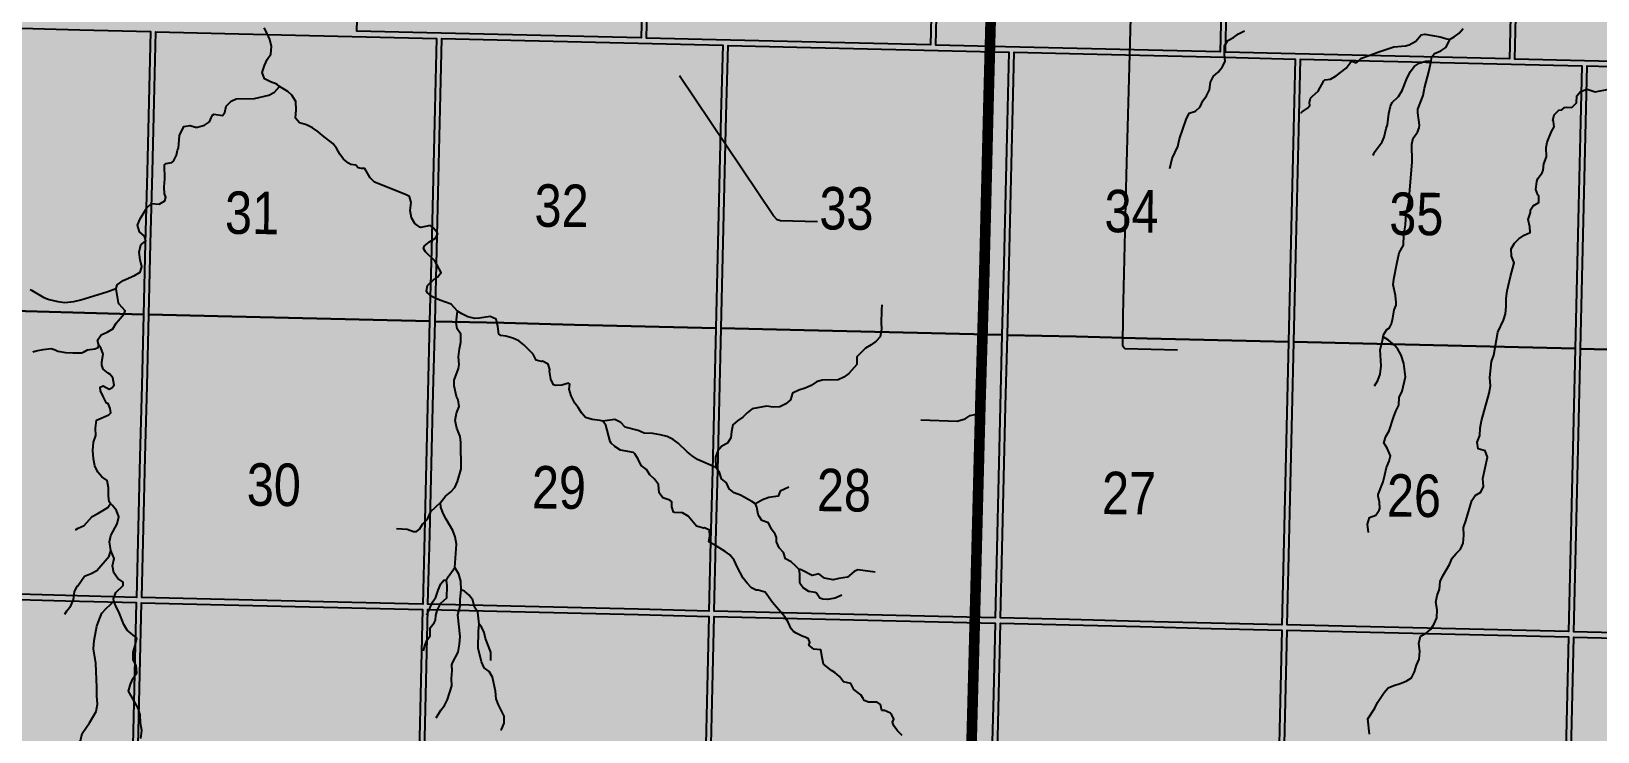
# Model space of a CAD drawing. Extents: x 406396 to 410344, y 6062839 to 6066265.
# Drawn here: x 409036.8 to 409331.5, y 6063477.4 to 6063609 of the extents above; entities that cross this region are included whole.
import ezdxf

# ---------------------------------------------------------------- set-up
doc = ezdxf.new("R2010")
doc.units = 0
doc.header["$LTSCALE"] = 5
doc.linetypes.add('DASHED2', pattern=[9.525, 6.35, -3.175])
for name, color, linetype in [('Quarters', 8, 'Continuous'), ('RoadSeg', 57, 'DASHED2'), ('ROUTE-MAP-HWY', 2, 'Continuous'), ('T-WATER', 160, 'Continuous')]:
    doc.layers.add(name, color=color, linetype=linetype)
doc.layers.add('ROUTE-MAP-BACKGROUND-H', color=7, linetype='Continuous', true_color=0xf0ebff)
doc.styles.add('120', font='ARIALN.TTF', dxfattribs={"height": 13})

msp = doc.modelspace()

# ---------------------------------------------------------------- hatches: boundary and pattern name
at = {"layer": 'ROUTE-MAP-BACKGROUND-H'}
h = msp.add_hatch(color=256, dxfattribs=at)
h.dxf.hatch_style = 1
h.paths.add_polyline_path([(410258.66, 6063255.58), (410260.58, 6063368.34), (410268.76, 6064233.9), (408843.43, 6064264.01), (408831.79, 6063292.96), (408823.13, 6062965.95), (408855.63, 6062965.09), (408869, 6062964.74), (410253.21, 6062935.45)])

# ---------------------------------------------------------------- linework, layer by layer
at = {"layer": 'Quarters'}
for points in [[(409152.85, 6063660.89), (409152.52, 6063647.51), (409152.19, 6063634.13), (409151.87, 6063620.94), (409151.54, 6063607.75), (409138.09, 6063608.07), (409124.64, 6063608.39), (409111.2, 6063608.71), (409098.08, 6063609.02), (409098.41, 6063622.21), (409098.74, 6063635.41), (409099.07, 6063648.79), (409099.4, 6063662.17), (409112.51, 6063661.86), (409125.96, 6063661.53), (409139.4, 6063661.21)], [(409207.3, 6063659.58), (409206.97, 6063646.2), (409206.64, 6063632.82), (409206.32, 6063619.63), (409206.01, 6063606.44), (409192.56, 6063606.76), (409179.11, 6063607.08), (409165.66, 6063607.4), (409152.55, 6063607.71), (409152.88, 6063620.91), (409153.2, 6063634.1), (409153.52, 6063647.49), (409153.85, 6063660.87), (409166.96, 6063660.55), (409180.41, 6063660.23), (409193.85, 6063659.91)], [(409261.74, 6063658.28), (409261.43, 6063644.9), (409261.11, 6063631.52), (409260.8, 6063618.32), (409260.48, 6063605.12), (409247.03, 6063605.45), (409233.58, 6063605.77), (409220.13, 6063606.09), (409207.02, 6063606.4), (409207.34, 6063619.6), (409207.66, 6063632.8), (409207.98, 6063646.18), (409208.3, 6063659.56), (409221.41, 6063659.24), (409234.86, 6063658.92), (409248.3, 6063658.6)], [(409316.19, 6063656.97), (409315.88, 6063643.59), (409315.56, 6063630.21), (409315.26, 6063617.01), (409314.95, 6063603.81), (409301.5, 6063604.14), (409288.05, 6063604.46), (409274.6, 6063604.78), (409261.49, 6063605.1), (409261.8, 6063618.29), (409262.11, 6063631.49), (409262.43, 6063644.87), (409262.75, 6063658.25), (409275.86, 6063657.94), (409289.3, 6063657.61), (409302.74, 6063657.29)], [(409370.63, 6063655.65), (409370.32, 6063642.27), (409370.02, 6063628.88), (409369.71, 6063615.66), (409369.41, 6063602.45), (409355.96, 6063602.78), (409342.51, 6063603.12), (409329.06, 6063603.46), (409315.95, 6063603.79), (409316.26, 6063616.99), (409316.57, 6063630.18), (409316.88, 6063643.56), (409317.19, 6063656.94), (409330.3, 6063656.63), (409343.74, 6063656.3), (409357.19, 6063655.97)], [(409057.92, 6063555.79), (409044.61, 6063556.16), (409031.3, 6063556.53), (409017.99, 6063556.89), (409005.01, 6063557.25), (409005.35, 6063570.63), (409005.69, 6063584.01), (409006.02, 6063597.19), (409006.36, 6063610.38), (409019.33, 6063610.02), (409032.64, 6063609.66), (409045.95, 6063609.3), (409059.26, 6063608.94), (409058.92, 6063595.74), (409058.59, 6063582.55), (409058.26, 6063569.17)], [(409111.76, 6063554.51), (409098.47, 6063554.82), (409085.18, 6063555.14), (409071.88, 6063555.45), (409058.93, 6063555.76), (409059.26, 6063569.14), (409059.6, 6063582.52), (409059.93, 6063595.72), (409060.26, 6063608.92), (409073.21, 6063608.61), (409086.5, 6063608.29), (409099.79, 6063607.97), (409113.08, 6063607.65), (409112.75, 6063594.46), (409112.42, 6063581.27), (409112.09, 6063567.89)], [(409165.6, 6063553.22), (409152.31, 6063553.54), (409139.02, 6063553.85), (409125.72, 6063554.17), (409112.77, 6063554.48), (409113.1, 6063567.86), (409113.43, 6063581.24), (409113.75, 6063594.43), (409114.08, 6063607.63), (409127.03, 6063607.32), (409140.32, 6063607), (409153.61, 6063606.68), (409166.9, 6063606.37), (409166.57, 6063593.17), (409166.25, 6063579.98), (409165.93, 6063566.6)], [(409219.44, 6063551.93), (409206.15, 6063552.25), (409192.86, 6063552.57), (409179.56, 6063552.89), (409166.61, 6063553.19), (409166.93, 6063566.58), (409167.26, 6063579.96), (409167.58, 6063593.15), (409167.9, 6063606.34), (409180.85, 6063606.03), (409194.14, 6063605.71), (409207.43, 6063605.4), (409220.72, 6063605.08), (409220.4, 6063591.89), (409220.08, 6063578.69), (409219.76, 6063565.31)], [(409273.37, 6063550.64), (409260.05, 6063550.96), (409246.74, 6063551.28), (409233.42, 6063551.6), (409220.45, 6063551.91), (409220.77, 6063565.29), (409221.09, 6063578.67), (409221.4, 6063591.86), (409221.72, 6063605.06), (409234.69, 6063604.75), (409248, 6063604.43), (409261.31, 6063604.11), (409274.62, 6063603.79), (409274.31, 6063590.6), (409274, 6063577.4), (409273.68, 6063564.02)], [(409327.29, 6063549.35), (409313.98, 6063549.67), (409300.66, 6063549.99), (409287.35, 6063550.31), (409274.37, 6063550.62), (409274.69, 6063564), (409275, 6063577.38), (409275.31, 6063590.57), (409275.63, 6063603.77), (409288.6, 6063603.46), (409301.91, 6063603.14), (409315.22, 6063602.82), (409328.53, 6063602.5), (409328.22, 6063589.31), (409327.91, 6063576.11), (409327.6, 6063562.73)], [(409381.21, 6063547.96), (409367.9, 6063548.3), (409354.58, 6063548.65), (409341.27, 6063548.99), (409328.29, 6063549.33), (409328.6, 6063562.71), (409328.92, 6063576.09), (409329.22, 6063589.28), (409329.53, 6063602.48), (409342.51, 6063602.15), (409355.81, 6063601.82), (409369.12, 6063601.49), (409382.43, 6063601.16), (409382.13, 6063587.94), (409381.82, 6063574.72), (409381.52, 6063561.34)], [(409057.92, 6063555.79), (409057.59, 6063542.41), (409057.25, 6063529.03), (409056.91, 6063515.65), (409056.59, 6063502.6), (409043.27, 6063502.97), (409029.95, 6063503.34), (409016.64, 6063503.71), (409003.66, 6063504.07), (409003.99, 6063517.11), (409004.33, 6063530.49), (409004.67, 6063543.87), (409005.01, 6063557.25), (409017.99, 6063556.89), (409031.3, 6063556.53), (409044.61, 6063556.16)], [(409111.76, 6063554.51), (409111.43, 6063541.13), (409111.1, 6063527.75), (409110.77, 6063514.37), (409110.45, 6063501.32), (409097.15, 6063501.64), (409083.85, 6063501.95), (409070.55, 6063502.27), (409057.59, 6063502.58), (409057.92, 6063515.62), (409058.25, 6063529), (409058.59, 6063542.38), (409058.93, 6063555.76), (409071.88, 6063555.45), (409085.18, 6063555.14), (409098.47, 6063554.82)], [(409165.6, 6063553.22), (409165.28, 6063539.84), (409164.95, 6063526.46), (409164.63, 6063513.08), (409164.31, 6063500.03), (409151.01, 6063500.35), (409137.71, 6063500.67), (409124.42, 6063500.99), (409111.45, 6063501.3), (409111.77, 6063514.34), (409112.1, 6063527.72), (409112.44, 6063541.1), (409112.77, 6063554.48), (409125.72, 6063554.17), (409139.02, 6063553.85), (409152.31, 6063553.54)], [(409219.44, 6063551.93), (409219.12, 6063538.55), (409218.8, 6063525.17), (409218.48, 6063511.79), (409218.17, 6063498.75), (409204.87, 6063499.06), (409191.57, 6063499.38), (409178.27, 6063499.7), (409165.31, 6063500.01), (409165.63, 6063513.05), (409165.95, 6063526.43), (409166.28, 6063539.81), (409166.61, 6063553.19), (409179.56, 6063552.89), (409192.86, 6063552.57), (409206.15, 6063552.25)], [(409273.37, 6063550.64), (409273.05, 6063537.26), (409272.73, 6063523.88), (409272.42, 6063510.5), (409272.11, 6063497.46), (409258.79, 6063497.77), (409245.47, 6063498.09), (409232.16, 6063498.41), (409219.17, 6063498.72), (409219.48, 6063511.77), (409219.8, 6063525.15), (409220.12, 6063538.53), (409220.45, 6063551.91), (409233.42, 6063551.6), (409246.74, 6063551.28), (409260.05, 6063550.96)], [(409327.29, 6063549.35), (409326.98, 6063535.97), (409326.67, 6063522.59), (409326.36, 6063509.21), (409326.05, 6063496.17), (409312.74, 6063496.48), (409299.42, 6063496.8), (409286.1, 6063497.12), (409273.11, 6063497.43), (409273.42, 6063510.48), (409273.74, 6063523.86), (409274.05, 6063537.24), (409274.37, 6063550.62), (409287.35, 6063550.31), (409300.66, 6063549.99), (409313.98, 6063549.67)], [(409381.21, 6063547.96), (409380.9, 6063534.58), (409380.6, 6063521.2), (409380.29, 6063507.82), (409379.99, 6063494.77), (409366.67, 6063495.12), (409353.36, 6063495.46), (409340.04, 6063495.8), (409327.06, 6063496.14), (409327.36, 6063509.19), (409327.67, 6063522.57), (409327.98, 6063535.95), (409328.29, 6063549.33), (409341.27, 6063548.99), (409354.58, 6063548.65), (409367.9, 6063548.3)], [(409055.22, 6063448.08), (409041.9, 6063448.45), (409028.58, 6063448.82), (409015.26, 6063449.19), (409002.27, 6063449.54), (409002.61, 6063462.92), (409002.95, 6063476.3), (409003.29, 6063489.68), (409003.63, 6063503.06), (409016.61, 6063502.71), (409029.93, 6063502.34), (409043.25, 6063501.97), (409056.56, 6063501.6), (409056.23, 6063488.22), (409055.89, 6063474.84), (409055.56, 6063461.46)], [(409109.1, 6063446.8), (409095.8, 6063447.11), (409082.5, 6063447.43), (409069.19, 6063447.75), (409056.22, 6063448.05), (409056.56, 6063461.43), (409056.89, 6063474.81), (409057.23, 6063488.19), (409057.57, 6063501.57), (409070.53, 6063501.27), (409083.83, 6063500.95), (409097.13, 6063500.63), (409110.42, 6063500.32), (409110.09, 6063486.94), (409109.76, 6063473.56), (409109.43, 6063460.18)], [(409162.98, 6063445.51), (409149.68, 6063445.83), (409136.38, 6063446.15), (409123.07, 6063446.46), (409110.11, 6063446.77), (409110.44, 6063460.15), (409110.77, 6063473.53), (409111.1, 6063486.91), (409111.43, 6063500.29), (409124.39, 6063499.98), (409137.69, 6063499.67), (409150.99, 6063499.35), (409164.28, 6063499.03), (409163.96, 6063485.65), (409163.63, 6063472.27), (409163.31, 6063458.89)], [(409216.86, 6063444.22), (409203.56, 6063444.54), (409190.26, 6063444.86), (409176.95, 6063445.18), (409163.99, 6063445.49), (409164.31, 6063458.87), (409164.64, 6063472.25), (409164.96, 6063485.63), (409165.29, 6063499.01), (409178.25, 6063498.7), (409191.55, 6063498.38), (409204.85, 6063498.06), (409218.14, 6063497.74), (409217.82, 6063484.36), (409217.5, 6063470.98), (409217.18, 6063457.6)], [(409270.82, 6063442.93), (409257.5, 6063443.25), (409244.18, 6063443.57), (409230.85, 6063443.89), (409217.87, 6063444.2), (409218.19, 6063457.58), (409218.51, 6063470.96), (409218.83, 6063484.34), (409219.15, 6063497.72), (409232.13, 6063497.41), (409245.45, 6063497.09), (409258.77, 6063496.77), (409272.09, 6063496.45), (409271.77, 6063483.07), (409271.46, 6063469.69), (409271.14, 6063456.31)], [(409324.79, 6063441.64), (409311.46, 6063441.96), (409298.14, 6063442.28), (409284.82, 6063442.6), (409271.83, 6063442.91), (409272.14, 6063456.29), (409272.46, 6063469.67), (409272.78, 6063483.05), (409273.09, 6063496.43), (409286.08, 6063496.12), (409299.39, 6063495.8), (409312.71, 6063495.48), (409326.03, 6063495.16), (409325.72, 6063481.78), (409325.41, 6063468.4), (409325.1, 6063455.02)], [(409378.74, 6063440.25), (409365.42, 6063440.59), (409352.1, 6063440.93), (409338.78, 6063441.28), (409325.79, 6063441.61), (409326.1, 6063454.99), (409326.41, 6063468.37), (409326.72, 6063481.76), (409327.03, 6063495.14), (409340.02, 6063494.8), (409353.33, 6063494.46), (409366.65, 6063494.11), (409379.97, 6063493.77), (409379.66, 6063480.39), (409379.36, 6063467.01), (409379.05, 6063453.63)]]:
    msp.add_lwpolyline(points, close=True, dxfattribs=at)
at = {"layer": 'RoadSeg'}
msp.add_line((409214.62, 6063537.02), (409215.33, 6063537.02), dxfattribs=at)
for points in [[(409184.73, 6063573.2), (409177.75, 6063573.36), (409177.15, 6063573.56), (409176.45, 6063574.29), (409133.52, 6063638.29), (409132.82, 6063638.92), (409131.55, 6063639.62), (409131.35, 6063639.96), (409131.29, 6063640.36), (409131.62, 6063642.05), (409131.82, 6063645.18), (409133.28, 6063686.85)], [(409252.49, 6063549.04), (409242.54, 6063549.3), (409242.18, 6063549.83), (409242.27, 6063555.62), (409242.84, 6063581.98), (409243.87, 6063617.49), (409244.34, 6063639.99), (409244.21, 6063643.82)], [(409204.17, 6063535.99), (409211.03, 6063535.72), (409212.52, 6063536.16), (409213.45, 6063536.79), (409214.62, 6063537.02)]]:
    msp.add_lwpolyline(points, dxfattribs=at)
at = {"layer": 'ROUTE-MAP-HWY', "const_width": 2, "flags": 128}
msp.add_lwpolyline([(409213.13, 6063452.86), (409214.19, 6063493.02), (409214.62, 6063509.62), (409215.33, 6063537.02), (409215.37, 6063538.63), (409216.09, 6063562.66), (409216.91, 6063595.91), (409217.54, 6063619.73)], dxfattribs=at)
at = {"layer": 'T-WATER'}
for p, q in [((409052.87, 6063560.09), (409052.77, 6063560.65)), ((409052.87, 6063560.07), (409052.87, 6063560.09))]:
    msp.add_line(p, q, dxfattribs=at)
for points in [[(409083.48, 6063598.61), (409083.04, 6063599.05), (409081.81, 6063599.49), (409080.67, 6063600.04), (409080.28, 6063601.27), (409080.68, 6063602.56), (409081.18, 6063603.71), (409081.85, 6063604.72), (409081.99, 6063606.14), (409081.67, 6063607.46), (409081.2, 6063608.61), (409080.62, 6063609.67)], [(409303.74, 6063607.52), (409304.53, 6063607.94), (409305.49, 6063608.62), (409306.24, 6063609.5)], [(409251.03, 6063583.18), (409251.48, 6063585.07), (409252.55, 6063587.36), (409252.83, 6063588.76), (409254.12, 6063592.44), (409254.63, 6063593.61), (409255.83, 6063594), (409256.7, 6063594.79), (409257.26, 6063595.92), (409257.95, 6063596.87), (409258.47, 6063597.99), (409258.7, 6063599.44), (409259.23, 6063600.58), (409260.1, 6063601.34), (409260.86, 6063602.24), (409261.45, 6063603.31), (409261.31, 6063604.73), (409261.28, 6063606.26), (409261.93, 6063607.28), (409263.02, 6063607.83), (409263.95, 6063608.53), (409265.06, 6063609.06)], [(409275.69, 6063593.63), (409275.94, 6063593.88), (409276.91, 6063594.54), (409277.37, 6063595.08), (409277.32, 6063595.64), (409277.5, 6063596.42), (409277.85, 6063596.8), (409278.94, 6063597.72), (409279.97, 6063599.67), (409280.2, 6063599.85), (409281.23, 6063600), (409282.29, 6063600.65), (409284.2, 6063602.06), (409284.95, 6063603.06), (409285.34, 6063603.36), (409286.05, 6063603.09), (409286.35, 6063603.26), (409286.97, 6063603.86), (409290.32, 6063605.16), (409293.16, 6063606.07), (409295.34, 6063606.24), (409296.07, 6063606.45), (409297.32, 6063607.15), (409298.32, 6063608.35), (409299.02, 6063608.45), (409301.86, 6063607.97), (409303.16, 6063607.6), (409303.74, 6063607.52)], [(409300.16, 6063603.45), (409300.3, 6063604.18), (409300.82, 6063604.85), (409301.99, 6063605.31), (409302.97, 6063605.94), (409303.74, 6063607.52)], [(409289.26, 6063585.66), (409289.51, 6063586.28), (409290.99, 6063588.19), (409291.35, 6063589.11), (409291.71, 6063590.74), (409291.96, 6063591.42), (409292.22, 6063593.56), (409292.53, 6063594.91), (409292.88, 6063595.6), (409294.04, 6063596.76), (409294.71, 6063597.84), (409295.7, 6063600.27), (409296.31, 6063601.41), (409297.01, 6063602.37), (409297.95, 6063603.03), (409299.2, 6063603.41), (409300.16, 6063603.45)], [(409292.78, 6063554.25), (409292.79, 6063554.27), (409292.99, 6063555.1), (409293.25, 6063556.66), (409293.58, 6063557.49), (409293.62, 6063558.03), (409293.46, 6063559.35), (409293.05, 6063561.32), (409293.16, 6063562.41), (409293.7, 6063565.26), (409294.19, 6063567.34), (409295.01, 6063568.81), (409295.07, 6063570.74), (409295.39, 6063572.6), (409295.49, 6063574.77), (409295.99, 6063576.89), (409296.59, 6063584.48), (409296.54, 6063587.76), (409296.8, 6063588.93), (409297.6, 6063590.05), (409297.93, 6063590.86), (409298, 6063591.34), (409297.7, 6063593.7), (409297.71, 6063594.38), (409298.66, 6063596.9), (409298.94, 6063598.31), (409299.81, 6063601.63), (409300.16, 6063603.45)], [(409070.67, 6063592.71), (409070.81, 6063592.98), (409070.92, 6063593.21), (409071.22, 6063593.4), (409072.77, 6063593.16), (409073.23, 6063593.71), (409073.49, 6063594.9), (409074.41, 6063595.88), (409075.37, 6063596.33), (409078.81, 6063596.38), (409081.49, 6063596.99), (409082.54, 6063597.57), (409083.48, 6063598.61)], [(409113.43, 6063558.57), (409113.38, 6063558.58), (409112.19, 6063559.16), (409111.28, 6063559.92), (409111.15, 6063560.21), (409111.35, 6063561.23), (409112.5, 6063562.29), (409113.26, 6063562.76), (409113.93, 6063563.63), (409112.75, 6063565.86), (409111.01, 6063567.54), (409110.61, 6063568.14), (409110.79, 6063568.66), (409111.74, 6063569.43), (409112.86, 6063570.11), (409113.32, 6063570.93), (409113.2, 6063571.19), (409112.43, 6063572.08), (409111.88, 6063572.52), (409110.09, 6063572.14), (409109.9, 6063572.17), (409108.96, 6063572.88), (409108.35, 6063573.93), (409108.07, 6063575.31), (409108.31, 6063576.83), (409107.98, 6063577.95), (409107.22, 6063578.32), (409101.41, 6063580.66), (409100.55, 6063581.48), (409099.54, 6063583.23), (409098.97, 6063583.22), (409098.34, 6063583.32), (409097.86, 6063583.83), (409096.96, 6063583.96), (409096.47, 6063584.2), (409095.58, 6063584.97), (409094.87, 6063585.93), (409094.26, 6063587), (409093.52, 6063587.92), (409091.62, 6063589.4), (409090.75, 6063590.18), (409089.74, 6063590.86), (409088.57, 6063591.4), (409087.26, 6063591.79), (409086.5, 6063592.69), (409086.62, 6063594.26), (409086.6, 6063595.8), (409085.84, 6063597.02), (409085.1, 6063597.69), (409083.48, 6063598.61)], [(409313.37, 6063553.77), (409313.38, 6063553.79), (409313.82, 6063554.71), (409314.15, 6063555.9), (409314.28, 6063557.25), (409314.31, 6063558.79), (409314.52, 6063560.22), (409315.13, 6063562.91), (409315.8, 6063565.5), (409315.32, 6063566.71), (409315.25, 6063568.1), (409315.85, 6063569.19), (409316.71, 6063569.99), (409317.68, 6063570.67), (409318.81, 6063571.19), (409318.77, 6063572.27), (409318.47, 6063573.61), (409318.85, 6063574.96), (409318.89, 6063575.46), (409319.36, 6063576.19), (409320.47, 6063576.8), (409320.43, 6063578.09), (409320.29, 6063578.28), (409319.9, 6063579.29), (409320.07, 6063580.76), (409320.23, 6063581.35), (409321.06, 6063582.4), (409321.29, 6063582.91), (409321.37, 6063584.06), (409321.91, 6063585.4), (409321.8, 6063587.18), (409322.01, 6063588.17), (409322.8, 6063590.18), (409323.32, 6063591.06), (409323.22, 6063592.03), (409323.1, 6063592.22), (409323.36, 6063593.3), (409324.18, 6063594.19), (409324.75, 6063594.21), (409325.25, 6063594.7), (409325.67, 6063594.76), (409326.68, 6063594.67), (409327.51, 6063595.58), (409327.62, 6063596.87), (409328.28, 6063597.69), (409329.52, 6063598.09), (409331.07, 6063597.65), (409333.63, 6063598.1)], [(409052.77, 6063560.65), (409052.97, 6063561.36), (409054.07, 6063562.16), (409056.25, 6063563.1), (409057.29, 6063563.73), (409057.63, 6063564.73), (409057.29, 6063566.02), (409057.12, 6063567.5), (409057.44, 6063568.87), (409058.35, 6063569.62), (409058.1, 6063570.51), (409057.18, 6063571.28), (409056.77, 6063572.55), (409057.28, 6063573.72), (409058.53, 6063575.82), (409059.4, 6063576.63), (409060.86, 6063576.52), (409061.96, 6063577.15), (409062.12, 6063577.79), (409061.85, 6063578.47), (409061.83, 6063579.76), (409061.96, 6063581.26), (409061.89, 6063583.87), (409062.19, 6063584.17), (409063.24, 6063584.35), (409063.55, 6063584.57), (409064.12, 6063585.69), (409064.35, 6063586.68), (409064.52, 6063587.01), (409064.69, 6063589.44), (409065.51, 6063591.08), (409066.69, 6063591.29), (409067.7, 6063591), (409068.1, 6063590.97), (409069.42, 6063591.33), (409070.32, 6063592), (409070.54, 6063592.45), (409070.67, 6063592.71)], [(409036.59, 6063560.48), (409036.85, 6063560.32), (409039.17, 6063558.95), (409040.2, 6063558.57), (409041.8, 6063558.2), (409043.1, 6063558.03), (409044.79, 6063558.24), (409046.11, 6063558.52), (409051, 6063560.03), (409051.27, 6063560.11)], [(409049.51, 6063549.97), (409049.26, 6063550.97), (409049.94, 6063551.92), (409051.1, 6063552.42), (409052.15, 6063553.07), (409052.78, 6063554.12), (409054.29, 6063555.92), (409054.47, 6063556.44), (409053.35, 6063557.72), (409053.24, 6063557.97), (409052.92, 6063559.81), (409052.87, 6063560.07)], [(409051.27, 6063560.11), (409051.31, 6063560.13), (409052.77, 6063560.65)], [(409116.99, 6063556.41), (409115.82, 6063557.72), (409113.7, 6063558.47), (409113.43, 6063558.57)], [(409113.79, 6063520.4), (409114.72, 6063521.63), (409115.68, 6063522.35), (409116.47, 6063523.25), (409117.02, 6063524.35), (409117.69, 6063526.75), (409117.63, 6063531.73), (409117.49, 6063532.86), (409116.87, 6063534.37), (409116.59, 6063535.82), (409116.8, 6063537.22), (409117.31, 6063538.49), (409117.12, 6063539.72), (409116.79, 6063540.38), (409116.35, 6063542.33), (409116.38, 6063543.43), (409117.18, 6063545.6), (409117.34, 6063546.39), (409117.2, 6063547.78), (409117.36, 6063549.29), (409117.62, 6063550.55), (409117.61, 6063552.09), (409116.93, 6063553.05), (409116.72, 6063554.24), (409116.99, 6063556.41)], [(409144.34, 6063535.7), (409143.85, 6063535.83), (409142.36, 6063536.02), (409141.1, 6063536.4), (409140.31, 6063537.26), (409139.68, 6063538.3), (409139.05, 6063539.12), (409138.39, 6063540.46), (409137.98, 6063541.7), (409138.14, 6063542.66), (409137.87, 6063542.86), (409136.6, 6063542.48), (409135.52, 6063542.45), (409135.05, 6063542.55), (409134.58, 6063543.62), (409134.32, 6063545.1), (409134.37, 6063545.4), (409134.04, 6063546.44), (409133.02, 6063546.99), (409132.81, 6063546.91), (409131.82, 6063547.18), (409131.24, 6063548.34), (409129.51, 6063550.04), (409128.57, 6063550.79), (409127.43, 6063551.32), (409126.09, 6063551.68), (409125.16, 6063551.81), (409124.76, 6063552.04), (409124.6, 6063553.51), (409124.25, 6063554.89), (409123.16, 6063555.38), (409121.16, 6063555.06), (409120.25, 6063555), (409118.92, 6063555.34), (409117.81, 6063555.86), (409116.99, 6063556.41)], [(409196.78, 6063556.53), (409196.77, 6063556.27), (409196.69, 6063554.37), (409196.77, 6063552.93), (409196.54, 6063551.57), (409195.74, 6063550.75), (409194.8, 6063550.07), (409193.77, 6063549.46), (409192.13, 6063547.82), (409192.15, 6063546.35), (409190.64, 6063544.7), (409189.7, 6063544.01), (409188.6, 6063543.51), (409185.63, 6063543.44), (409184.57, 6063543.08), (409183.55, 6063542.43), (409182.43, 6063541.9), (409181.2, 6063541.53), (409180.06, 6063540.98), (409179.68, 6063539.7), (409178.77, 6063538.97), (409177.66, 6063538.44), (409176.37, 6063538.37), (409175.13, 6063538.52), (409172.45, 6063538.01), (409171.51, 6063537.29), (409170.69, 6063536.46), (409169.7, 6063535.79), (409168.8, 6063535.04), (409168.55, 6063533.78), (409168.44, 6063532.61), (409167.83, 6063531.56), (409166.76, 6063531.01), (409165.97, 6063530.14), (409165.52, 6063528.93), (409165.59, 6063526.99)], [(409196.82, 6063557.58), (409196.78, 6063556.55), (409196.78, 6063556.53)], [(409288.6, 6063476.91), (409288.3, 6063479.79), (409289.57, 6063481.77), (409290.11, 6063482.82), (409291.32, 6063484.7), (409292.1, 6063485.58), (409293.16, 6063486.03), (409294.35, 6063486.39), (409295.5, 6063486.86), (409296.51, 6063487.47), (409297.03, 6063488.59), (409297.45, 6063489.85), (409297.94, 6063490.99), (409298.04, 6063492.49), (409297.86, 6063493.94), (409298.19, 6063495.29), (409299.25, 6063495.87), (409300.14, 6063496.6), (409300.73, 6063497.61), (409301.25, 6063498.75), (409301.32, 6063500.28), (409301.04, 6063501.68), (409301.33, 6063502.94), (409301.76, 6063504.16), (409301.88, 6063505.59), (409302.4, 6063506.66), (409303.62, 6063508.8), (409304.12, 6063509.97), (409304.87, 6063510.86), (409305.72, 6063511.67), (409306.21, 6063512.77), (409306.36, 6063514.27), (409306.3, 6063515.75), (409306.73, 6063516.96), (409307.84, 6063520.78), (409308.5, 6063521.77), (409309.54, 6063522.37), (409310.02, 6063523.44), (409309.89, 6063524.95), (409310.8, 6063528.96), (409310.33, 6063530.14), (409309.01, 6063530.49), (409308.86, 6063531.79), (409309.34, 6063533), (409309.41, 6063534.41), (409309.63, 6063535.76), (409311.1, 6063540.96), (409311.33, 6063542.38), (409311.26, 6063543.93), (409311.53, 6063546.91), (409312, 6063548.12), (409312.75, 6063552.46), (409313.25, 6063553.5), (409313.37, 6063553.77)], [(409291.15, 6063551.59), (409291.2, 6063551.92), (409291.88, 6063552.97), (409292.35, 6063553.23), (409292.69, 6063553.87), (409292.71, 6063553.99), (409292.78, 6063554.25)], [(409288.37, 6063514.77), (409288.23, 6063516.37), (409288.59, 6063517.59), (409289.77, 6063518.03), (409290.42, 6063519.01), (409290.51, 6063519.33), (409290.44, 6063520.47), (409290.19, 6063521.61), (409290.2, 6063521.91), (409291.13, 6063524.33), (409291.5, 6063525.6), (409291.77, 6063527), (409292.29, 6063528.22), (409292.51, 6063529.21), (409291.9, 6063530.63), (409291.26, 6063531.66), (409291.69, 6063532.85), (409292.28, 6063533.88), (409293.08, 6063536.42), (409293.54, 6063537.62), (409294.09, 6063538.75), (409294.19, 6063540.17), (409294.71, 6063541.37), (409295.37, 6063544.06), (409295.06, 6063546.55), (409294.53, 6063548.12), (409293.95, 6063549.22), (409293.28, 6063549.99), (409292.19, 6063550.92), (409291.15, 6063551.59)], [(409289.56, 6063542.36), (409290.13, 6063543.37), (409290.61, 6063544.52), (409290.79, 6063546.12), (409290.57, 6063549.13), (409291.03, 6063550.86), (409291.15, 6063551.59)], [(409037.13, 6063548.72), (409037.7, 6063548.92), (409039.06, 6063549.2), (409040.56, 6063549.35), (409041.32, 6063549.15), (409041.83, 6063548.85), (409043.23, 6063548.64), (409044.62, 6063548.54), (409046.23, 6063548.57), (409046.62, 6063548.69), (409047.38, 6063549.12), (409048.74, 6063549.31), (409049.38, 6063549.54), (409049.51, 6063549.97)], [(409051.69, 6063520.23), (409051.47, 6063520.56), (409051.33, 6063521.66), (409051.31, 6063523.18), (409051.06, 6063524.57), (409050.08, 6063525.25), (409049.31, 6063526.16), (409048.78, 6063527.3), (409048.49, 6063528.66), (409048.4, 6063530.22), (409048.53, 6063531.79), (409048.94, 6063533.04), (409048.87, 6063534.42), (409049.06, 6063535.91), (409051.37, 6063536.93), (409051.77, 6063537.31), (409051.65, 6063538.08), (409051.28, 6063539.06), (409050.99, 6063539.13), (409050.37, 6063540.24), (409049.84, 6063541.39), (409049.77, 6063542.13), (409050.33, 6063542.36), (409051.46, 6063541.74), (409051.98, 6063541.95), (409052.4, 6063542.47), (409052.17, 6063543.89), (409051.61, 6063544.57), (409051.25, 6063544.75), (409050.33, 6063545.48), (409050.07, 6063546.25), (409050.09, 6063546.86), (409050.33, 6063548.34), (409049.88, 6063549.51), (409049.87, 6063549.53), (409049.51, 6063549.97)], [(409165.59, 6063526.99), (409162.14, 6063528.54), (409161.15, 6063529.19), (409160.22, 6063529.92), (409158.53, 6063531.56), (409157.6, 6063532.28), (409156.45, 6063532.83), (409155.13, 6063533.16), (409153.73, 6063533.4), (409152.14, 6063533.44), (409150.99, 6063533.94), (409148.52, 6063534.61), (409147.71, 6063535.44), (409146.62, 6063536), (409144.34, 6063535.7)], [(409200.67, 6063476.65), (409199.81, 6063477.51), (409199.07, 6063478.47), (409198.85, 6063479.12), (409199.09, 6063479.72), (409198.63, 6063480.65), (409198.44, 6063480.82), (409197.32, 6063481.33), (409196.85, 6063481.31), (409196.56, 6063482.46), (409195.98, 6063482.91), (409194.34, 6063482.91), (409193.51, 6063483.19), (409193.31, 6063483.61), (409192.86, 6063484.25), (409191.58, 6063485.26), (409191.02, 6063486.41), (409189.65, 6063486.72), (409188.86, 6063487.7), (409187.98, 6063488.47), (409187.35, 6063488.82), (409185.89, 6063490.06), (409185.58, 6063491.27), (409185.34, 6063492.76), (409184.05, 6063492.89), (409183.13, 6063493.61), (409183.32, 6063494.09), (409183.01, 6063494.79), (409182.42, 6063495.13), (409181.83, 6063495.31), (409180.72, 6063495.84), (409180.23, 6063496.2), (409179.78, 6063496.69), (409179.23, 6063497.96), (409178.59, 6063498.91), (409176.27, 6063501.65), (409174.87, 6063503.58), (409173.57, 6063503.93), (409173.17, 6063503.95), (409172.3, 6063504.38), (409171.47, 6063505.26), (409170.75, 6063506.21), (409169.71, 6063508.18), (409169.07, 6063509.56), (409168.23, 6063510.56), (409167.38, 6063511.23), (409165.34, 6063512.46), (409164.26, 6063513.01), (409164.48, 6063514.16), (409164.4, 6063515.21), (409163.45, 6063515.65), (409163.28, 6063515.6), (409161.97, 6063515.95), (409160.41, 6063517.84), (409159.32, 6063518.51), (409157.82, 6063518.56), (409157.65, 6063518.63), (409157.34, 6063519.63), (409157.32, 6063520.54), (409156.98, 6063520.89), (409155.65, 6063521.31), (409154.96, 6063522.25), (409154.83, 6063523.84), (409154.09, 6063524.83), (409153.2, 6063525.61), (409152.54, 6063526.66), (409151.57, 6063527.41), (409151.02, 6063528.56), (409150.37, 6063529.57), (409150.09, 6063529.8), (409147.66, 6063530.26), (409146.59, 6063530.97), (409145.93, 6063531.6), (409145.75, 6063531.87), (409144.92, 6063534.98), (409144.34, 6063535.7)], [(409173.06, 6063520.2), (409172.39, 6063520.64), (409170.27, 6063521.8), (409169.05, 6063522.25), (409168.1, 6063522.98), (409167.64, 6063524.15), (409166.69, 6063524.85), (409166.32, 6063526.05), (409165.59, 6063526.99)], [(409179.35, 6063523.33), (409177.74, 6063522.57), (409177.35, 6063521.6), (409175.58, 6063521.36), (409174.38, 6063520.95), (409173.06, 6063520.2)], [(409045.13, 6063515.31), (409045.64, 6063515.62), (409046.77, 6063516.13), (409048.29, 6063517.8), (409049.31, 6063518.34), (409051.22, 6063519.49), (409051.69, 6063520.23)], [(409051.76, 6063511.39), (409051.5, 6063513.01), (409051.77, 6063514.22), (409052.94, 6063516.42), (409053.3, 6063517.71), (409052.83, 6063518.9), (409052.12, 6063519.84), (409051.69, 6063520.23)], [(409105.52, 6063515.53), (409107.53, 6063515.39), (409108.75, 6063514.98), (409109.31, 6063514.99), (409109.83, 6063515.43), (409110.5, 6063516.4), (409111.37, 6063517.27), (409111.98, 6063518.73), (409113.79, 6063520.4)], [(409116.5, 6063508.22), (409116.83, 6063512.62), (409116.55, 6063513.99), (409116.1, 6063515.19), (409114.86, 6063517.28), (409114.3, 6063518.37), (409113.89, 6063519.55), (409113.79, 6063520.4)], [(409181.28, 6063507.83), (409180.67, 6063508.47), (409179.77, 6063509.27), (409178.69, 6063509.85), (409178.35, 6063511.06), (409177.53, 6063511.92), (409177.03, 6063513.06), (409177.01, 6063513.86), (409176.74, 6063514.48), (409176.06, 6063515.43), (409175.52, 6063516.62), (409174.29, 6063517.07), (409173.8, 6063517.71), (409173.6, 6063518.15), (409173.34, 6063519.54), (409173.06, 6063520.2)], [(409043.1, 6063499.43), (409043.51, 6063500.07), (409044.27, 6063501.01), (409044.78, 6063502.17), (409044.94, 6063503.65), (409045.47, 6063504.67), (409045.59, 6063504.74), (409046.81, 6063506.61), (409048.08, 6063507.08), (409049.13, 6063507.63), (409051.48, 6063510.31), (409051.76, 6063511.39)], [(409052.33, 6063501.97), (409052.26, 6063502.3), (409052.74, 6063503.52), (409054.11, 6063504.84), (409054.1, 6063505.44), (409053.07, 6063506.15), (409052.35, 6063507.18), (409052.07, 6063508.52), (409052.4, 6063509.92), (409051.76, 6063511.39)], [(409114.96, 6063505.81), (409115.25, 6063506.47), (409116.5, 6063508.22)], [(409117.68, 6063504.01), (409117.64, 6063505.65), (409117.26, 6063506.96), (409116.5, 6063508.22)], [(409195.6, 6063507.34), (409192.33, 6063507.79), (409191.62, 6063507.45), (409190.38, 6063506.42), (409188.76, 6063506.13), (409187.67, 6063505.87), (409186.05, 6063506.2), (409184.98, 6063507.03), (409183.75, 6063506.7), (409182.05, 6063507.59), (409181.65, 6063507.8), (409181.48, 6063507.81), (409181.46, 6063507.81), (409181.28, 6063507.83)], [(409189.28, 6063503), (409188.05, 6063502.42), (409186.61, 6063502.18), (409185.74, 6063502.24), (409185.18, 6063502.43), (409184.54, 6063503.38), (409184.27, 6063503.54), (409183.08, 6063503.7), (409182.05, 6063504.37), (409181.48, 6063505.16), (409181.4, 6063505.46), (409181.43, 6063507), (409181.28, 6063507.83)], [(409110.6, 6063492.55), (409110.8, 6063493.34), (409111.23, 6063494.46), (409111.87, 6063495.39), (409111.84, 6063496.88), (409112.6, 6063497.81), (409112.87, 6063498.29), (409112.9, 6063499.19), (409113.15, 6063500.15), (409113.87, 6063501.5), (409114.97, 6063502.48), (409115.07, 6063504.78), (409114.96, 6063505.81)], [(409111.22, 6063499.22), (409112.29, 6063501.7), (409112.91, 6063502.61), (409113.36, 6063503.97), (409113.85, 6063505.16), (409114.41, 6063505.83), (409114.96, 6063505.81)], [(409113.01, 6063479.95), (409113.86, 6063481.38), (409114.55, 6063482.3), (409115.12, 6063483.4), (409115.91, 6063485.95), (409115.86, 6063487.33), (409115.99, 6063488.82), (409115.93, 6063489.89), (409116.03, 6063490.28), (409117.15, 6063492.27), (409117.38, 6063493.79), (409117.51, 6063495.24), (409117.09, 6063499.3), (409117.51, 6063500.93), (409117.53, 6063502.2), (409117.68, 6063504.01)], [(409121.05, 6063497.57), (409120.83, 6063499.79), (409120.18, 6063500.77), (409119.9, 6063502.08), (409119.2, 6063503.01), (409118.31, 6063503.76), (409117.68, 6063504.01)], [(409042.9, 6063471.98), (409043.83, 6063472.85), (409044.57, 6063473.77), (409045.42, 6063474.6), (409046.1, 6063475.6), (409046.4, 6063476.98), (409047.77, 6063478.99), (409049, 6063481.16), (409049.26, 6063482.54), (409049.15, 6063484.07), (409049.16, 6063485.66), (409048.96, 6063490.21), (409048.53, 6063492.94), (409048.64, 6063494.5), (409049.12, 6063497.21), (409049.56, 6063498.39), (409050.11, 6063499.62), (409050.87, 6063500.49), (409051.72, 6063501.26), (409052.33, 6063501.97)], [(409057.45, 6063476.08), (409057.62, 6063477.6), (409057.38, 6063478.94), (409057.31, 6063480.52), (409056.9, 6063481.77), (409055.11, 6063484.95), (409055.48, 6063486.27), (409055.99, 6063487.43), (409056.65, 6063488.43), (409056.55, 6063489.79), (409055.98, 6063490.88), (409055.96, 6063492.31), (409056.38, 6063493.56), (409056.67, 6063494.91), (409054.84, 6063496.43), (409054.21, 6063497.48), (409053.3, 6063499.87), (409052.72, 6063500.95), (409052.33, 6063501.97)], [(409125.16, 6063477.66), (409125.3, 6063477.79), (409125.78, 6063478.96), (409125.79, 6063480.25), (409124.71, 6063482.42), (409124.26, 6063483.55), (409124.13, 6063484.99), (409123.59, 6063487.62), (409122.93, 6063488.63), (409122.04, 6063489.36), (409121.5, 6063490.47), (409120.89, 6063493.05), (409120.93, 6063496.25), (409121.05, 6063497.57)], [(409123.3, 6063490.73), (409123.29, 6063492.27), (409122.28, 6063494.87), (409122.04, 6063495.97), (409121.5, 6063497.06), (409121.05, 6063497.57)]]:
    msp.add_lwpolyline(points, dxfattribs=at)

# ---------------------------------------------------------------- texts
at = {"layer": 'RoadSeg', "style": '120'}
for s, p in [('32', (409131.47, 6063572.28)), ('31', (409073.23, 6063570.94)), ('33', (409185.07, 6063571.77)), ('34', (409238.7, 6063571.25)), ('35', (409292.29, 6063570.74)), ('30', (409077.33, 6063519.84)), ('29', (409130.97, 6063519.32)), ('28', (409184.59, 6063518.81)), ('27', (409238.22, 6063518.25)), ('26', (409291.84, 6063517.78))]:
    msp.add_text(s, height=7.978, rotation=359.4504, dxfattribs=at).set_placement(p)

doc.saveas('drawing.dxf')
